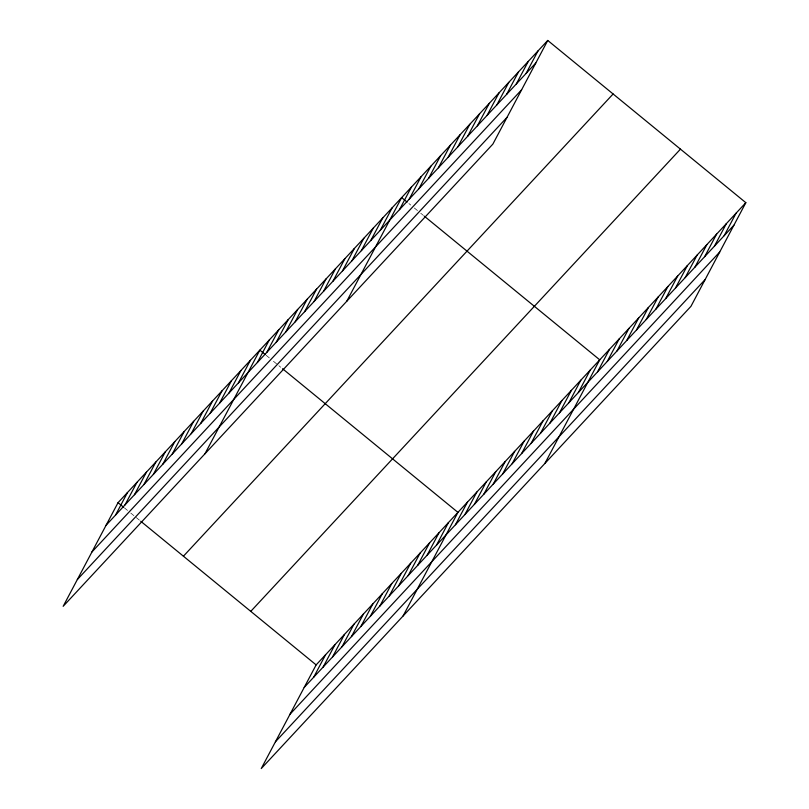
<?xml version="1.0" encoding="UTF-8"?>
<svg xmlns="http://www.w3.org/2000/svg" width="809" height="809" viewBox="0 0 809 809"><rect width="100%" height="100%" fill="white"/><g stroke="black" fill="none" stroke-linecap="round" stroke-linejoin="round"><path stroke-width="0.61" stroke-dasharray="4.04 3.03" d="M408.909 203.555L410.729 205.041M414.36 208.014L419.8 212.474M420.71 213.222L423.441 215.447M266.201 355.343L269.832 358.316M273.462 361.289L278.003 365.011M278.913 365.749L280.733 367.235M124.404 507.87L128.034 510.853M130.755 513.078L139.836 520.511"/><path stroke-width="1.21" d="M547.744 40.45L118.043 502.672L63.163 606.315L492.863 144.103L547.744 40.45L745.837 202.685L690.957 306.328L261.256 768.55L316.137 664.897L745.837 202.685M115.556 515.05L127.498 492.499M125.011 504.887L136.954 482.336M134.466 494.714L146.409 472.163M143.921 484.551L155.864 461.99M153.376 474.377L165.309 451.827M162.821 464.204L174.764 441.653M172.277 454.041L184.219 431.49M181.732 443.868L193.675 421.317M191.187 433.705L203.13 411.154M200.642 423.532L212.575 400.981M210.097 413.369L222.03 390.808M219.542 403.195L231.485 380.645M228.998 393.022L240.94 370.471M238.453 382.859L250.396 360.308M204.97 453.788L259.851 350.135L265.291 354.595M257.363 362.523L269.296 339.972M266.808 352.35L278.751 329.799M276.263 342.187L288.206 319.626M285.719 332.014L297.661 309.463M295.174 321.84L307.117 299.29M304.629 311.677L316.562 289.126M314.074 301.504L326.017 278.953M323.529 291.341L335.472 268.79M332.984 281.168L344.927 258.617M342.44 271.005L354.382 248.444M351.895 260.832L363.838 238.281M361.35 250.659L373.283 228.108M370.795 240.495L382.738 217.945M380.25 230.322L392.193 207.771M346.768 301.251L401.648 197.608L407.089 202.068M399.444 209.683L411.387 187.132M409.182 199.206L421.125 176.655M418.92 188.73L430.863 166.179M428.669 178.253L440.602 155.692M438.407 167.776L450.35 145.215M448.146 157.29L460.088 134.739M457.884 146.813L469.827 124.262M467.622 136.337L479.565 113.786M477.361 125.86L489.303 103.309M487.099 115.384L499.042 92.833M496.847 104.907L508.78 82.356M506.586 94.431L518.529 71.88M516.324 83.954L528.267 61.403M526.062 73.477L538.005 50.927M313.649 677.285L325.592 654.734M323.104 667.112L335.047 644.561M332.56 656.948L344.492 634.398M342.005 646.775L353.948 624.224M351.46 636.612L363.403 614.051M360.915 626.439L372.858 603.888M370.37 616.266L382.313 593.715M379.826 606.103L391.768 583.552M389.281 595.93L401.213 573.379M398.726 585.767L410.669 563.216M408.181 575.593L420.124 553.043M417.636 565.43L429.579 542.869M427.091 555.257L439.034 532.706M436.547 545.084L448.479 522.533M403.054 616.013L457.934 512.37L282.543 368.722M455.447 524.748L467.39 502.197M464.902 514.585L476.845 492.034M474.357 504.411L486.3 481.861M483.812 494.248L495.745 471.687M493.268 484.075L505.2 461.524M502.713 473.902L514.655 451.351M512.168 463.739L524.111 441.188M521.623 453.566L533.566 431.015M531.078 443.403L543.021 420.852M540.533 433.23L552.466 410.679M549.978 423.067L561.921 400.506M559.434 412.893L571.376 390.342M568.889 402.72L580.832 380.169M578.344 392.557L590.287 370.006M544.861 463.486L599.732 359.833L424.341 216.195M597.538 371.907L609.48 349.357M607.276 361.431L619.219 338.88M617.014 350.954L628.957 328.403M626.753 340.478L638.695 317.927M636.491 330.001L648.434 307.45M646.239 319.525L658.172 296.974M655.978 309.048L667.91 286.497M665.716 298.572L677.659 276.021M675.454 288.095L687.397 265.544M685.193 277.618L697.136 255.068M694.931 267.142L706.874 244.591M704.669 256.665L716.612 234.114M714.418 246.189L726.351 223.638M724.156 235.712L736.089 213.161M106.11 525.223L535.801 63.001M91.933 551.981L521.633 89.769M77.34 579.557L507.031 117.335M183.421 556.208L613.111 93.986M250.77 611.361L680.46 149.149M304.194 687.448L733.894 225.236M290.026 714.216L719.727 251.993M275.424 741.792L705.124 279.57M118.043 502.672L123.494 507.132M140.746 521.259L316.137 664.897"/></g></svg>
